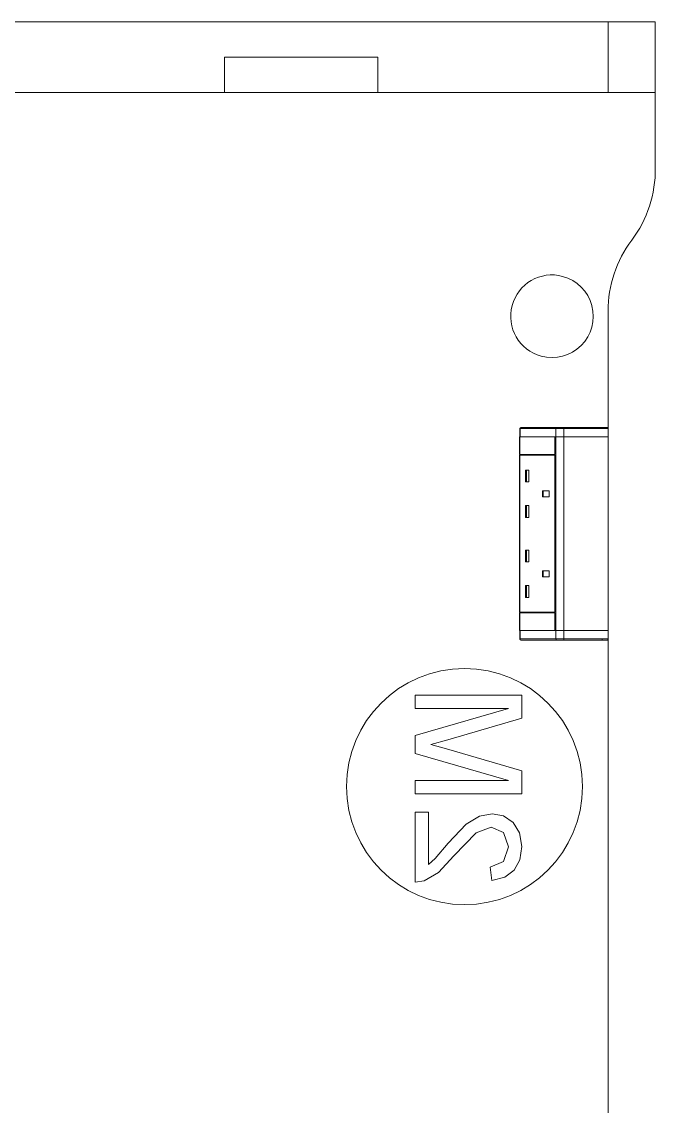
# Model space of a CAD drawing. Header units: millimetres. Extents: x 155927 to 326028, y -36033 to 97293.
# Drawn here: x 214070 to 214607, y 10057 to 10976 of the extents above; entities that cross this region are included whole.
import ezdxf

# ---------------------------------------------------------------- set-up
doc = ezdxf.new("R2010")
doc.units = ezdxf.units.MM
doc.header["$MEASUREMENT"] = 0
doc.layers.add('I-FURN', color=8, linetype='CONTINUOUS', lineweight=9)

msp = doc.modelspace()

# ---------------------------------------------------------------- linework, layer by layer
at = {"layer": 'I-FURN'}
for p, q in [((213807.07, 10975.6), (214607.07, 10975.6)), ((214607.07, 10975.6), (213807.07, 10975.6)), ((213807.07, 10975.6), (214607.07, 10975.6)), ((214567.07, 10975.6), (213847.07, 10975.6)), ((214607.07, 10975.6), (214567.07, 10975.6)), ((214567.07, 10975.6), (214567.07, 10915.6)), ((214567.07, 10975.6), (214567.07, 10915.6)), ((214607.07, 10975.6), (214607.07, 10915.6)), ((214607.07, 10975.6), (214607.07, 10915.6)), ((214607.07, 10851.7), (214607.07, 10975.6)), ((214607.07, 10975.6), (214607.07, 10851.7)), ((214242.07, 10945.6), (214372.07, 10945.6)), ((214372.07, 10945.6), (214242.07, 10945.6)), ((214242.07, 10945.6), (214242.07, 10915.6)), ((214242.07, 10915.6), (214242.07, 10945.6)), ((214372.07, 10945.6), (214372.07, 10915.6)), ((214372.07, 10945.6), (214372.07, 10915.6)), ((214242.07, 10915.6), (213807.07, 10915.6)), ((213847.07, 10915.6), (214567.07, 10915.6)), ((214372.07, 10915.6), (214242.07, 10915.6)), ((214607.07, 10915.6), (214372.07, 10915.6)), ((214567.07, 10915.6), (214607.07, 10915.6)), ((214567.07, 10631.02), (214567.07, 10730.59)), ((214567.07, 10730.59), (214567.07, 10631.02)), ((214492.23, 10631.02), (214492.23, 10624.02)), ((214492.23, 10631.02), (214492.41, 10631.02)), ((214492.23, 10631.02), (214492.23, 10624.02)), ((214492.23, 10624.02), (214492.23, 10631.02)), ((214492.41, 10631.02), (214522.69, 10631.02)), ((214492.41, 10631.02), (214492.41, 10624.02)), ((214492.56, 10631.77), (214492.59, 10631.79)), ((214523.51, 10632.02), (214493.23, 10632.02)), ((214523.51, 10632.02), (214493.23, 10632.02)), ((214522.69, 10631.02), (214529.61, 10631.02)), ((214522.69, 10631.02), (214522.69, 10624.02)), ((214523.51, 10632.02), (214562.08, 10632.02)), ((214529.04, 10632.02), (214523.51, 10632.02)), ((214566.07, 10632.02), (214529.04, 10632.02)), ((214529.61, 10631.02), (214567.07, 10631.02)), ((214529.61, 10631.02), (214529.61, 10624.02)), ((214562.08, 10632.02), (214562.08, 10631.02)), ((214562.08, 10632.02), (214566.07, 10632.02)), ((214567.07, 10631.02), (214567.07, 10624.02)), ((214567.08, 10624.02), (214567.08, 10631.02)), ((214492.03, 10608.96), (214492.03, 10623.96)), ((214492.03, 10623.96), (214521.86, 10623.96)), ((214492.23, 10624.02), (214492.41, 10624.02)), ((214492.23, 10623.92), (214492.23, 10460.02)), ((214492.41, 10624.02), (214522.69, 10624.02)), ((214521.86, 10623.96), (214521.86, 10608.96)), ((214522.06, 10608.96), (214522.06, 10623.92)), ((214522.06, 10623.92), (214522.69, 10623.92)), ((214522.69, 10624.02), (214529.61, 10624.02)), ((214529.61, 10623.92), (214522.69, 10623.92)), ((214522.69, 10623.92), (214522.69, 10460.02)), ((214529.61, 10624.02), (214567.07, 10624.02)), ((214567.07, 10623.92), (214529.61, 10623.92)), ((214529.61, 10623.92), (214529.61, 10460.02)), ((214567.07, 10623.92), (214567.07, 10460.02)), ((214567.08, 10460.02), (214567.08, 10623.92)), ((214521.86, 10608.96), (214492.03, 10608.96)), ((214492.41, 10608.46), (214492.41, 10608.96)), ((214492.03, 10608.46), (214521.86, 10608.46)), ((214492.03, 10475.46), (214492.03, 10608.46)), ((214521.86, 10608.46), (214521.86, 10475.46)), ((214522.06, 10475.46), (214522.06, 10608.46)), ((214497.05, 10595.86), (214497.05, 10585.86)), ((214497.05, 10595.86), (214499.92, 10595.86)), ((214497.79, 10595.86), (214497.79, 10585.86)), ((214499.92, 10595.86), (214499.92, 10585.86)), ((214497.05, 10585.86), (214499.92, 10585.86)), ((214511.39, 10578.36), (214511.39, 10573.36)), ((214517.13, 10578.36), (214511.39, 10578.36)), ((214511.39, 10573.36), (214517.13, 10573.36)), ((214512.13, 10578.36), (214512.13, 10573.36)), ((214517.13, 10573.36), (214517.13, 10578.36)), ((214497.05, 10565.86), (214497.05, 10555.86)), ((214497.05, 10565.86), (214499.92, 10565.86)), ((214497.79, 10565.86), (214497.79, 10555.86)), ((214499.92, 10565.86), (214499.92, 10555.86)), ((214497.05, 10555.86), (214499.92, 10555.86)), ((214497.05, 10528.07), (214497.05, 10518.07)), ((214497.05, 10528.07), (214499.92, 10528.07)), ((214497.79, 10528.07), (214497.79, 10518.07)), ((214499.92, 10528.07), (214499.92, 10518.07)), ((214497.05, 10518.07), (214499.92, 10518.07)), ((214511.39, 10510.57), (214511.39, 10505.57)), ((214511.39, 10510.57), (214517.13, 10510.57)), ((214512.13, 10510.57), (214512.13, 10505.57)), ((214517.13, 10510.57), (214517.13, 10505.57)), ((214511.39, 10505.57), (214517.13, 10505.57)), ((214497.05, 10498.07), (214497.05, 10488.07)), ((214497.05, 10498.07), (214499.92, 10498.07)), ((214497.79, 10498.07), (214497.79, 10488.07)), ((214499.92, 10498.07), (214499.92, 10488.07)), ((214497.05, 10488.07), (214499.92, 10488.07)), ((214492.03, 10475.46), (214521.86, 10475.46)), ((214492.03, 10474.96), (214521.86, 10474.96)), ((214492.03, 10459.96), (214492.03, 10474.96)), ((214492.41, 10474.96), (214492.41, 10475.46)), ((214521.86, 10474.96), (214521.86, 10459.96)), ((214522.06, 10460.02), (214522.06, 10474.96)), ((214521.86, 10459.96), (214492.03, 10459.96)), ((214492.23, 10459.9), (214492.23, 10452.9)), ((214492.41, 10459.9), (214492.23, 10459.9)), ((214492.23, 10459.9), (214492.23, 10452.9)), ((214492.23, 10459.9), (214492.23, 10452.9)), ((214492.41, 10452.9), (214492.23, 10452.9)), ((214492.41, 10452.9), (214492.41, 10459.9)), ((214522.69, 10459.9), (214492.41, 10459.9)), ((214522.69, 10452.9), (214492.41, 10452.9)), ((214521.86, 10459.96), (214524.31, 10459.96)), ((214522.69, 10460.02), (214522.06, 10460.02)), ((214522.69, 10460.02), (214529.61, 10460.02)), ((214522.69, 10452.9), (214522.69, 10459.9)), ((214529.61, 10459.9), (214522.69, 10459.9)), ((214529.61, 10452.9), (214522.69, 10452.9)), ((214529.61, 10460.02), (214567.07, 10460.02)), ((214529.61, 10452.9), (214529.61, 10459.9)), ((214567.07, 10459.9), (214529.61, 10459.9)), ((214567.07, 10452.9), (214529.61, 10452.9)), ((214562.08, 10452.9), (214562.08, 10451.9)), ((214567.07, 10452.9), (214567.07, 10459.9)), ((214567.07, 9620.6), (214567.07, 10452.9)), ((214567.07, 10452.9), (214567.07, 9620.6)), ((214567.08, 10452.9), (214567.08, 10459.9)), ((214492.6, 10452.12), (214492.57, 10452.15)), ((214493.23, 10451.9), (214523.51, 10451.9)), ((214493.23, 10451.9), (214523.51, 10451.9)), ((214562.08, 10451.9), (214523.51, 10451.9)), ((214523.51, 10451.9), (214529.04, 10451.9)), ((214529.04, 10451.9), (214566.07, 10451.9)), ((214566.07, 10451.9), (214562.08, 10451.9)), ((214566.07, 10451.9), (214566.07, 10451.9)), ((214493.91, 10405.16), (214403.5, 10405.16)), ((214403.5, 10405.16), (214403.5, 10393.86)), ((214493.91, 10385.71), (214493.91, 10405.16)), ((214403.5, 10393.86), (214482.61, 10393.86)), ((214482.61, 10393.86), (214403.5, 10371.14)), ((214431.29, 10367.53), (214493.91, 10385.71)), ((214403.5, 10371.14), (214403.5, 10355.83)), ((214416.88, 10363.49), (214431.29, 10367.53)), ((214430.19, 10359.76), (214416.88, 10363.49)), ((214403.5, 10355.83), (214482.61, 10333.11)), ((214493.91, 10341.26), (214430.19, 10359.76)), ((214482.61, 10333.11), (214403.5, 10333.11)), ((214403.5, 10333.11), (214403.5, 10321.81)), ((214493.91, 10321.81), (214493.91, 10341.26)), ((214403.5, 10321.81), (214493.91, 10321.81)), ((214414.81, 10306.27), (214403.5, 10306.27)), ((214403.5, 10306.27), (214403.5, 10246.94)), ((214414.81, 10261.88), (214414.81, 10306.27)), ((214457.99, 10302.85), (214446.91, 10296.17)), ((214468.71, 10304.86), (214457.99, 10302.85)), ((214478.56, 10303), (214468.71, 10304.86)), ((214486.67, 10297.41), (214478.56, 10303)), ((214492.1, 10288.63), (214486.67, 10297.41)), ((214446.91, 10296.17), (214431.43, 10279.98)), ((214436.39, 10269.17), (214455.22, 10288.68)), ((214455.22, 10288.68), (214468.02, 10293.56)), ((214468.02, 10293.56), (214478.39, 10288.96)), ((214478.39, 10288.96), (214482.61, 10276.94)), ((214493.91, 10277.18), (214492.1, 10288.63)), ((214431.43, 10279.98), (214420.56, 10266.98)), ((214423.29, 10255.02), (214436.39, 10269.17)), ((214482.61, 10276.94), (214478.49, 10264.41)), ((214492.29, 10265.82), (214493.91, 10277.18)), ((214420.56, 10266.98), (214414.81, 10261.88)), ((214478.49, 10264.41), (214467.07, 10259.65)), ((214467.07, 10259.65), (214468.49, 10248.35)), ((214487.4, 10257.02), (214492.29, 10265.82)), ((214411.3, 10248.15), (214423.29, 10255.02)), ((214468.49, 10248.35), (214479.42, 10251.09)), ((214479.42, 10251.09), (214487.4, 10257.02)), ((214403.5, 10246.94), (214411.3, 10248.15))]:
    msp.add_line(p, q, dxfattribs=at)
at = {"layer": 'I-FURN', "flags": 128}
for points in [[(214492.23, 10631.02), (214492.23, 10631.06), (214492.23, 10631.1), (214492.24, 10631.14), (214492.24, 10631.18), (214492.25, 10631.22), (214492.26, 10631.26), (214492.27, 10631.3), (214492.28, 10631.34), (214492.29, 10631.38), (214492.31, 10631.41), (214492.32, 10631.45), (214492.34, 10631.49), (214492.36, 10631.52)], [(214529.04, 10632.02), (214528.91, 10632.02), (214528.77, 10632.02), (214528.63, 10632.02), (214528.49, 10632.02), (214528.34, 10632.02), (214528.19, 10632.02), (214528.04, 10632.02), (214527.89, 10632.02), (214527.74, 10632.02), (214527.58, 10632.02), (214527.42, 10632.02), (214527.26, 10632.02), (214527.11, 10632.02), (214526.95, 10632.02), (214526.79, 10632.02), (214526.63, 10632.02), (214526.47, 10632.02), (214526.31, 10632.02), (214526.15, 10632.02), (214525.99, 10632.02), (214525.83, 10632.02), (214525.68, 10632.02), (214525.53, 10632.02), (214525.38, 10632.02), (214525.23, 10632.02), (214525.08, 10632.02), (214524.94, 10632.02), (214524.8, 10632.02), (214524.66, 10632.02), (214524.53, 10632.02), (214524.4, 10632.02), (214524.27, 10632.02), (214524.15, 10632.02), (214524.03, 10632.02), (214523.92, 10632.02), (214523.81, 10632.02), (214523.7, 10632.02), (214523.6, 10632.02), (214523.51, 10632.02)], [(214566.07, 10632.02), (214565.79, 10632.02), (214565.38, 10632.02), (214564.83, 10632.02), (214564.14, 10632.02), (214563.33, 10632.02), (214562.38, 10632.02), (214561.3, 10632.02), (214560.09, 10632.02), (214558.75, 10632.02), (214557.3, 10632.02), (214555.71, 10632.02), (214554.01, 10632.02), (214552.19, 10632.02), (214550.26, 10632.02), (214548.21, 10632.02), (214546.06, 10632.02), (214543.81, 10632.02), (214541.45, 10632.02), (214538.99, 10632.02), (214536.45, 10632.02), (214533.81, 10632.02), (214531.09, 10632.02), (214529.04, 10632.02)], [(214562.08, 10632.02), (214562.24, 10632.02), (214562.4, 10632.02), (214562.55, 10632.02), (214562.71, 10632.02), (214562.87, 10632.02), (214563.03, 10632.02), (214563.18, 10632.02), (214563.33, 10632.02), (214563.48, 10632.02), (214563.63, 10632.02), (214563.78, 10632.02), (214563.92, 10632.02), (214564.06, 10632.02), (214564.2, 10632.02), (214564.33, 10632.02), (214564.46, 10632.02), (214564.59, 10632.02), (214564.71, 10632.02), (214564.83, 10632.02), (214564.95, 10632.02), (214565.05, 10632.02), (214565.16, 10632.02), (214565.26, 10632.02), (214565.35, 10632.02), (214565.44, 10632.02), (214565.53, 10632.02), (214565.6, 10632.02), (214565.68, 10632.02), (214565.74, 10632.02), (214565.8, 10632.02), (214565.86, 10632.02), (214565.91, 10632.02), (214565.95, 10632.02), (214565.99, 10632.02), (214566.02, 10632.02), (214566.04, 10632.02), (214566.06, 10632.02), (214566.07, 10632.02), (214566.08, 10632.02)], [(214566.08, 10632.02), (214566.07, 10632.02), (214566.07, 10632.02)], [(214566.08, 10632.02), (214566.12, 10632.02), (214566.16, 10632.02), (214566.2, 10632.02), (214566.24, 10632.01), (214566.27, 10632), (214566.31, 10632), (214566.35, 10631.98), (214566.39, 10631.97), (214566.43, 10631.96), (214566.47, 10631.94), (214566.5, 10631.93), (214566.54, 10631.91), (214566.57, 10631.89), (214566.61, 10631.87), (214566.64, 10631.85), (214566.67, 10631.83), (214566.7, 10631.8), (214566.74, 10631.78), (214566.76, 10631.75), (214566.79, 10631.72), (214566.82, 10631.69), (214566.85, 10631.66), (214566.87, 10631.63), (214566.89, 10631.6), (214566.92, 10631.56), (214566.94, 10631.53), (214566.96, 10631.5), (214566.98, 10631.46), (214566.99, 10631.42), (214567.01, 10631.39), (214567.02, 10631.35), (214567.03, 10631.31), (214567.04, 10631.27), (214567.05, 10631.23), (214567.06, 10631.19), (214567.07, 10631.15), (214567.07, 10631.11), (214567.07, 10631.07), (214567.08, 10631.03), (214567.08, 10631.02)], [(214492.37, 10452.4), (214492.35, 10452.43), (214492.33, 10452.47), (214492.31, 10452.5), (214492.3, 10452.54), (214492.28, 10452.58), (214492.27, 10452.62), (214492.26, 10452.65), (214492.25, 10452.69), (214492.24, 10452.73), (214492.24, 10452.77), (214492.23, 10452.81), (214492.23, 10452.85), (214492.23, 10452.89), (214492.23, 10452.9)], [(214567.08, 10452.9), (214567.07, 10452.86), (214567.07, 10452.82), (214567.07, 10452.78), (214567.06, 10452.74), (214567.06, 10452.7), (214567.05, 10452.66), (214567.04, 10452.63), (214567.02, 10452.59), (214567.01, 10452.55), (214567, 10452.51), (214566.98, 10452.48), (214566.96, 10452.44), (214566.94, 10452.4), (214566.92, 10452.37), (214566.9, 10452.34), (214566.88, 10452.3), (214566.85, 10452.27), (214566.83, 10452.24), (214566.8, 10452.21), (214566.77, 10452.18), (214566.74, 10452.16), (214566.71, 10452.13), (214566.68, 10452.11), (214566.65, 10452.08), (214566.62, 10452.06), (214566.58, 10452.04), (214566.55, 10452.02), (214566.51, 10452), (214566.48, 10451.99), (214566.44, 10451.97), (214566.4, 10451.96), (214566.36, 10451.94), (214566.32, 10451.93), (214566.28, 10451.92), (214566.25, 10451.92), (214566.21, 10451.91), (214566.17, 10451.91), (214566.13, 10451.9), (214566.09, 10451.9), (214566.08, 10451.9)], [(214523.51, 10451.9), (214523.6, 10451.9), (214523.7, 10451.9), (214523.81, 10451.9), (214523.92, 10451.9), (214524.03, 10451.9), (214524.15, 10451.9), (214524.27, 10451.9), (214524.4, 10451.9), (214524.53, 10451.9), (214524.66, 10451.9), (214524.8, 10451.9), (214524.94, 10451.9), (214525.08, 10451.9), (214525.23, 10451.9), (214525.38, 10451.9), (214525.53, 10451.9), (214525.68, 10451.9), (214525.83, 10451.9), (214525.99, 10451.9), (214526.15, 10451.9), (214526.31, 10451.9), (214526.47, 10451.9), (214526.63, 10451.9), (214526.79, 10451.9), (214526.95, 10451.9), (214527.11, 10451.9), (214527.26, 10451.9), (214527.42, 10451.9), (214527.58, 10451.9), (214527.74, 10451.9), (214527.89, 10451.9), (214528.04, 10451.9), (214528.19, 10451.9), (214528.34, 10451.9), (214528.49, 10451.9), (214528.63, 10451.9), (214528.77, 10451.9), (214528.91, 10451.9), (214529.04, 10451.9)], [(214529.04, 10451.9), (214531.82, 10451.9), (214534.52, 10451.9), (214537.14, 10451.9), (214539.66, 10451.9), (214542.09, 10451.9), (214544.42, 10451.9), (214546.65, 10451.9), (214548.77, 10451.9), (214550.79, 10451.9), (214552.69, 10451.9), (214554.48, 10451.9), (214556.15, 10451.9), (214557.7, 10451.9), (214559.12, 10451.9), (214560.43, 10451.9), (214561.6, 10451.9), (214562.64, 10451.9), (214563.56, 10451.9), (214564.34, 10451.9), (214564.99, 10451.9), (214565.5, 10451.9), (214565.88, 10451.9), (214566.07, 10451.9)], [(214566.08, 10451.9), (214566.07, 10451.9), (214566.06, 10451.9), (214566.05, 10451.9), (214566.02, 10451.9), (214566, 10451.9), (214565.96, 10451.9), (214565.92, 10451.9), (214565.87, 10451.9), (214565.82, 10451.9), (214565.76, 10451.9), (214565.69, 10451.9), (214565.62, 10451.9), (214565.55, 10451.9), (214565.46, 10451.9), (214565.38, 10451.9), (214565.28, 10451.9), (214565.19, 10451.9), (214565.08, 10451.9), (214564.98, 10451.9), (214564.86, 10451.9), (214564.75, 10451.9), (214564.62, 10451.9), (214564.5, 10451.9), (214564.37, 10451.9), (214564.24, 10451.9), (214564.1, 10451.9), (214563.96, 10451.9), (214563.82, 10451.9), (214563.67, 10451.9), (214563.53, 10451.9), (214563.37, 10451.9), (214563.22, 10451.9), (214563.07, 10451.9), (214562.91, 10451.9), (214562.76, 10451.9), (214562.6, 10451.9), (214562.44, 10451.9), (214562.28, 10451.9), (214562.12, 10451.9), (214562.08, 10451.9)]]:
    msp.add_lwpolyline(points, dxfattribs=at)
at = {"layer": 'I-FURN'}
for centre, radius, start, end in [((214507.04, 10850.61), 100.03, 323.1301, 0.62561), ((214507.04, 10850.61), 100.03, 323.1301, 0.62561), ((214667.07, 10730.59), 100, 143.1301, 180), ((214667.07, 10730.59), 100, 143.1301, 180), ((214519.49, 10726.15), 35, 75, 255), ((214519.49, 10726.15), 35, 15, 75), ((214519.49, 10726.15), 35, 255, 14.70044), ((214445.38, 10327.88), 100, 90, 270), ((214445.38, 10327.88), 100, 270, 90)]:
    msp.add_arc(centre, radius, start, end, dxfattribs=at)
for centre, major_axis, ratio, start_param, end_param in [((214493.23, 10631.02), (0, 1), 0.819152, 0, 1.570796), ((214523.51, 10631.02), (0, -1), 0.819152, 3.141593, 4.712389), ((214529.04, 10631.02), (0, -1), 0.56467, 1.570796, 3.141593), ((214566.07, 10631.02), (0, -1), 0.998113, 1.570796, 3.141593), ((214493.23, 10452.9), (0, -1), 0.819152, 4.712389, 6.283185), ((214523.51, 10452.9), (0, -1), 0.819152, 4.712389, 6.283185), ((214529.04, 10452.9), (0, -1), 0.56467, 0, 1.570796), ((214566.07, 10452.9), (0, -1), 0.998113, 0, 1.570796)]:
    msp.add_ellipse(centre, major_axis=major_axis, ratio=ratio, start_param=start_param, end_param=end_param, dxfattribs=at)

doc.saveas('drawing.dxf')
